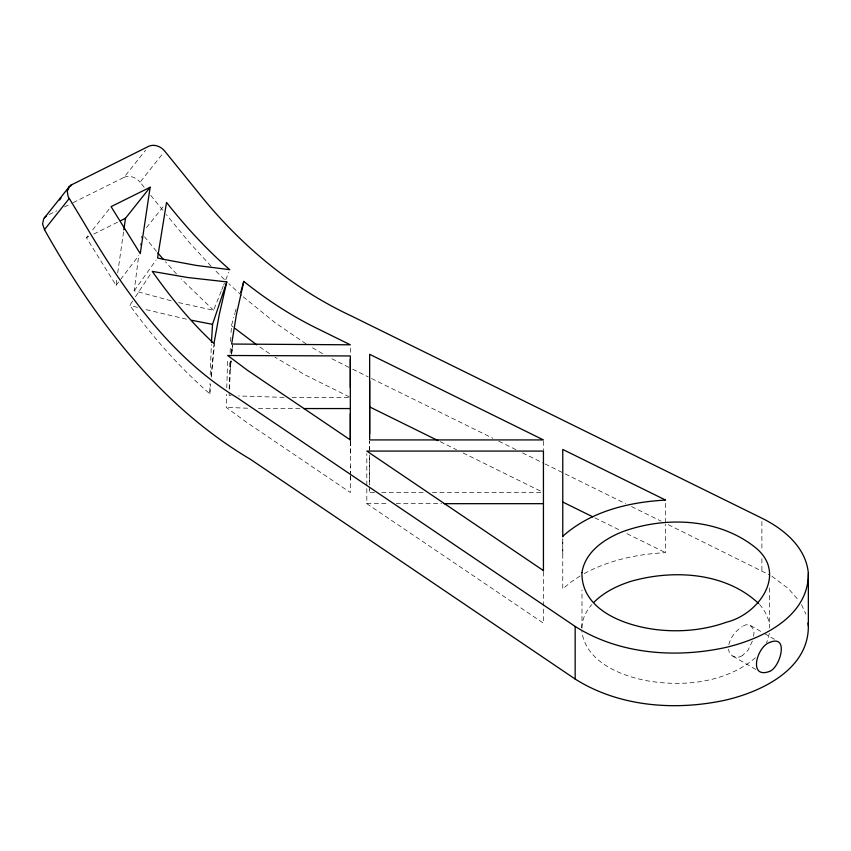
<?xml version="1.0" encoding="UTF-8"?>
<svg xmlns="http://www.w3.org/2000/svg" width="851" height="851" viewBox="0 0 851 851"><rect width="100%" height="100%" fill="white"/><g stroke="black" fill="none" stroke-linecap="round" stroke-linejoin="round"><path stroke-width="0.64" stroke-dasharray="4.25 3.19" d="M350.325 479.368L350.325 476.741M350.325 475.422L350.325 466.22M350.325 453.072L350.325 441.02M543.438 571.915L543.438 623.198L366.813 503.675L366.813 486.581M366.813 485.272L366.813 453.711M374.472 492.516L369.653 492.516L369.653 489.889M369.653 484.634L369.653 455.7M369.653 450.445L369.653 441.233L369.653 449.722M562.766 553.82L562.766 538.8M581.988 628.102L581.988 589.966M229.164 393.29L229.142 395.353L231.036 395.481M132.628 301.063L129.82 305.296C153.137 337.624 179.742 367.664 209.846 393.832L210.006 383.429M229.206 389.141L229.813 361.388M210.197 374.983L211.346 344.549M350.325 476.081L350.325 492.516L246.599 422.309L226.238 407.374L226.611 394.407M226.791 387.918L227.632 358.739M230.121 352.591L230.398 345.921M230.61 341.442L230.834 336.943M229.462 388.95L230.855 360.09M231.174 353.676L231.483 347.261M231.078 332.411L231.483 325.571L233.791 317.295M230.387 369.706L231.057 361.047M209.846 393.832L210.612 384.397M211.218 377.067L213.878 344.57M581.722 627.878C582.041 619.188 586.137 611.029 591.807 604.582M211.325 376.078L214.654 343.123M230.951 361.132L230.493 366.132L231.004 360.877M231.632 354.314L232.504 345.112M753.39 636.314C755.954 629.314 749.305 620.953 742.412 626.623M232.387 346.059L231.632 353.622L232.546 345.846M171.147 300.775L134.203 290.819L138.756 255.247M769.4 633.357L766.655 642.771M87.951 235.759L86.408 237.706L116.076 285.393L116.874 279.181M117.704 272.948L123.523 231.972M140.17 245.301L140.426 243.482M141.213 238.035L141.479 236.216M728.85 644.686C730.541 637.176 735.764 630.687 742.253 626.708M234.557 314.53L235.078 312.689M235.333 311.774L236.099 309.009M752.38 641.111L748.04 650.175L742.412 655.547M178.604 302.594L213.558 310.285L221.345 290.84M221.685 289.989L223.377 285.766M223.717 284.915L224.398 283.223M225.749 279.841L228.791 272.235M135.437 296.818L150.893 273.501M134.203 290.819L156.095 260.034M116.076 285.393L119.097 281.426M120.608 279.436L138.745 255.63M73.101 202.655L123.98 177.391L145.564 150.212M92.578 229.94L109.534 208.58M144.181 187.263L140.075 182.188L163.201 153.074M146.489 227.664L164.998 204.368M755.422 657.812C725.892 682.662 684.13 687.119 647.079 680.789C620.336 675.609 586.296 662.099 581.818 631.538M580.052 575.999L571.106 581.956L562.766 588.892L562.766 537.864M584.212 573.606C609.103 560.107 637.452 554.033 665.578 552.682L665.578 524.195M742.253 655.642C736.955 659.514 728.733 655.898 728.616 649.164M49.103 214.569L56.783 210.761M64.463 206.942L71.176 203.612M86.408 237.695L88.855 236.482M93.738 234.057L118.161 221.93M123.98 177.391C129.597 174.763 136.394 177.593 140.075 182.188M348.431 397.396L290.648 397.396M299.914 408.554L257.268 408.427M381.716 492.516L423.958 492.516M432.404 492.516L541.023 492.516M366.813 503.675L388.886 503.675M396.247 503.675L441.626 503.675M284.021 397.374L238.61 395.949M247.577 408.225L226.238 407.374M186.497 319.189L145.17 309.424M137.479 307.392L129.82 305.296M348.899 367.366L330.06 357.824M352.676 369.217L368.206 376.876M371.557 378.525L492.878 438.286M498.803 441.201L516.578 449.956M522.503 452.881L543.842 463.38M545.023 463.965L563.979 473.305M565.17 473.89L625.602 503.664M631.527 506.579L661.153 521.174M668.269 524.673L769.942 575.138M349.378 396.928L304.892 374.791L275.022 357.239M440.254 441.69L456.54 449.722M463.061 452.934L541.257 491.452M594.892 517.865L620.592 530.524M627.017 533.694L665.578 552.682M322.593 353.708L310.987 346.91M750.571 625.517L763.187 632.793M764.326 633.463L774.655 639.42M732.807 656.174L755.731 669.407M306.083 343.889L275.181 322.763L242.471 296.212M771.9 576.265L788.547 588.711L799.153 600.966M269.49 353.622L258.491 346.091M231.483 325.571L233.259 327.018M241.556 295.393L228.845 283.766M213.558 310.285L181.05 278.798M224.356 279.479L215.473 270.703M211.069 266.203L189.55 242.726L166.37 214.654M176.54 274.011L165.445 261.768M156.478 251.353L144.51 236.759M150.755 195.379L164.722 212.622M759.528 604.401C765.198 610.965 769.57 619.177 769.676 628.017M801.493 604.646L805.918 614.145M769.517 587.967L769.517 624.794M761.89 521.472L761.89 551.065M761.89 558.735L761.89 570.787M665.578 503.366L665.578 523.099M543.438 441.233L543.438 450.445M369.653 455.072L369.653 485.027M369.653 487.166L369.653 492.516M350.325 348.091L350.325 354.665M350.325 441.35L350.325 472.794"/><path stroke-width="1.28" d="M350.325 440.041L350.325 413.809M350.325 387.439L350.325 355.952L227.717 355.495L247.588 370.376L350.325 439.924L350.325 359.239M369.653 433.67L369.653 354.314L543.438 439.924L369.653 439.924L369.653 381.067M68.984 186.784L67.261 191.23L68.123 196.56L83.377 221.781C123.044 289.276 169.423 356.633 237.631 398.034L575.159 626.442L575.159 679.045C619.007 706.734 674.545 710.925 724.424 700.352C761.017 692.097 808.716 669.577 808.354 625.964L808.354 573.372C806.131 547.406 783.782 528.918 761.89 518.185L351.42 315.998C291.542 288.042 239.695 244.492 198.634 192.975L164.743 151.127C161.062 146.532 154.265 143.702 148.648 146.329L70.325 185.433L43.72 218.718L42.571 223.951L44.486 229.653C95.206 320.104 160.062 405.778 250.524 459.37L575.159 679.045M211.452 342.325L212.527 324.348L226.791 281.894L187.518 277.49L152.297 271.384C170.551 297.254 190.667 321.997 213.963 343.517L219.196 314.923L226.791 281.894M123.831 229.866L125.491 218.292L150.159 187.231L140.255 253.641L111.077 206.644L150.159 187.241M243.801 281.415L236.344 314.923L231.642 344.049L350.325 344.804L318.593 329.167C291.904 316.232 266.916 299.956 243.801 281.415L243.024 284.17M240.716 292.446L242.769 285.085M59.517 199.996L61.049 198.049M67.218 190.294L68.761 188.348M70.303 186.412L71.846 184.465M44.486 229.653L69.154 198.591M44.39 217.75L46.55 215.867M593.924 602.306C604.274 591.924 617.815 585.403 631.676 581.105C673.875 569.351 725.297 572.287 758.624 603.476M562.766 536.29C590.626 511.302 629.049 502.058 665.578 500.08L562.766 449.445L562.766 536.779M769.783 671.301C780.101 667.461 789.483 634.186 769.783 642.377M769.591 642.484C756.965 646.537 747.859 679.321 769.591 671.418M120.608 220.717L125.491 218.292M303.796 408.554L350.325 408.554M444.084 503.675L543.438 503.675M212.527 324.348L191.688 320.284M163.307 259.289L196.294 265.427L229.813 269.693C206.506 249.471 185.614 226.632 166.53 202.421L157.552 257.981L163.307 259.289L157.818 252.949M369.653 406.916L438.074 440.627M562.766 502.037L592.753 516.812M575.159 626.442C619.007 654.142 674.545 658.323 724.424 647.749C761.017 639.505 808.716 616.975 808.354 573.372M543.438 570.596L366.813 451.083L543.438 451.083L543.438 570.904M256.672 344.793L235.046 328.443M808.003 622.985L808.354 625.964M581.946 572.542C581.116 610.89 626.666 626.4 658.248 629.825C681.162 632.293 704.702 629.995 726.435 622.219C758.901 614.316 788.132 573.361 754.965 547.204C718.116 517.982 664.939 516.089 621.996 531.918C604.019 539.183 585.137 552.054 581.946 572.542"/></g></svg>
